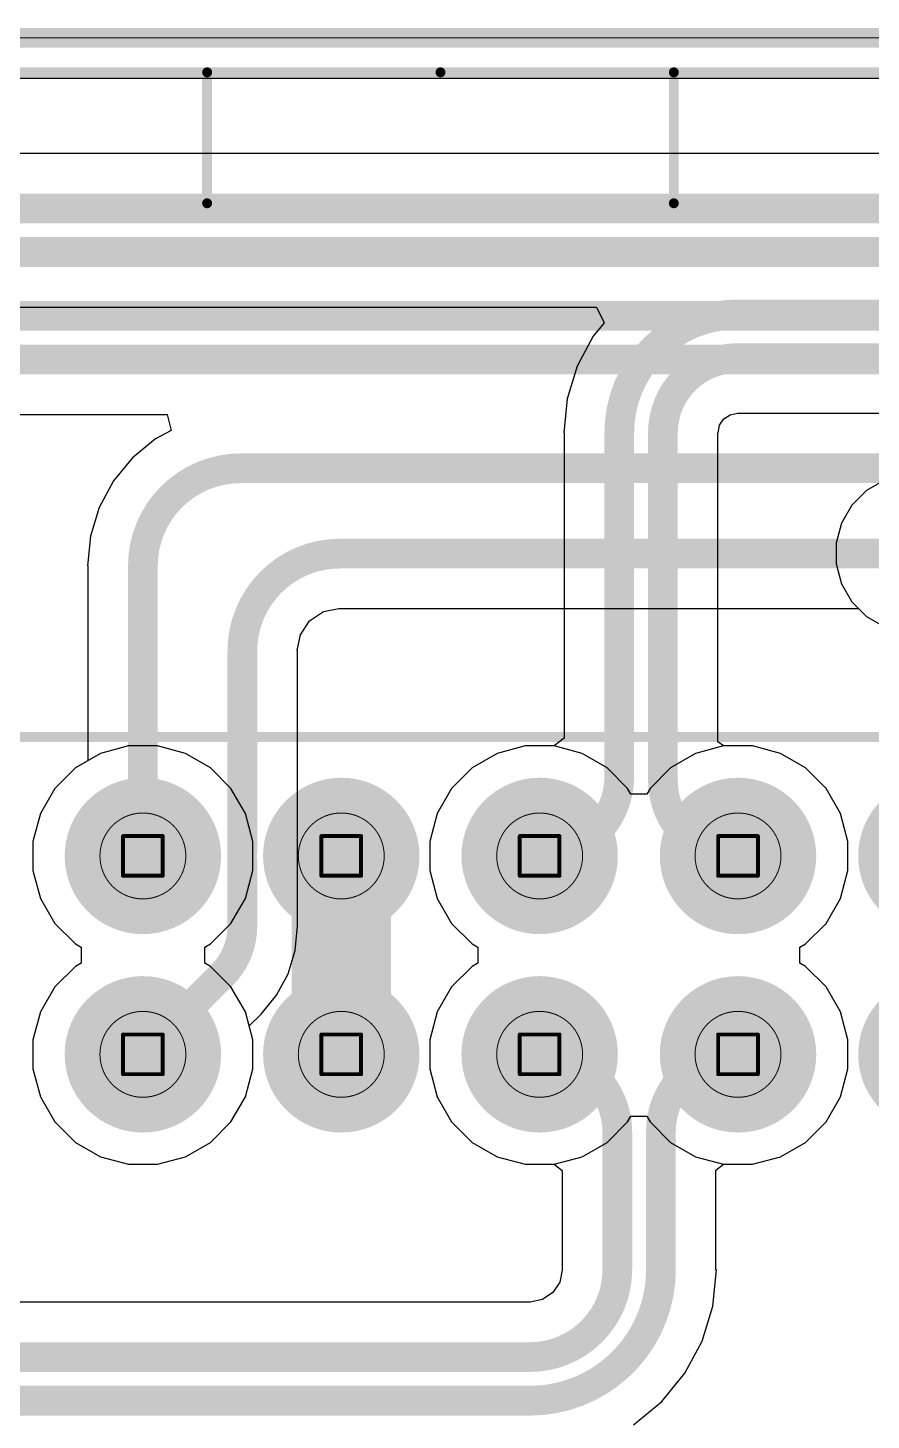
# Model space of a CAD drawing. Header units: inches. Extents: x 0 to 11.4, y 0 to 6.8.
# Drawn here: x 0.421 to 0.846, y 3.24 to 3.942 of the extents above; entities that cross this region are included whole.
import ezdxf

# ---------------------------------------------------------------- set-up
doc = ezdxf.new("R2010")
doc.units = ezdxf.units.IN
doc.header["$MEASUREMENT"] = 0
for name, color, linetype in [('Board Outline', 216, 'Continuous'), ('Bottom Layer', 5, 'Continuous'), ('Bottom Overlay', 54, 'Continuous'), ('Bottom Solder', 6, 'Continuous'), ('Dimension', 6, 'Continuous'), ('Drill Drawing', 1, 'Continuous'), ('Multi-Layer', 9, 'Continuous'), ('Pad Holes', 156, 'Continuous'), ('Top Layer', 1, 'Continuous'), ('Top Solder', 216, 'Continuous')]:
    doc.layers.add(name, color=color, linetype=linetype)

# ---------------------------------------------------------------- blocks, each defined once
blk = doc.blocks.new('SSW_110_02_G_D_RA_N_B_39')
at = {"layer": 'Bottom Layer'}
h = blk.add_hatch(color=5, dxfattribs=at)
edge = h.paths.add_edge_path()
edge.add_arc((-0.25, 0.0500001), 0.035433, 0, 360)
h = blk.add_hatch(color=5, dxfattribs=at)
edge = h.paths.add_edge_path()
edge.add_arc((-0.15, 0.0500001), 0.035433, 0, 360)
h = blk.add_hatch(color=5, dxfattribs=at)
edge = h.paths.add_edge_path()
edge.add_arc((-0.05, 0.0500001), 0.035433, 0, 360)
h = blk.add_hatch(color=5, dxfattribs=at)
edge = h.paths.add_edge_path()
edge.add_arc((0.05, 0.0500001), 0.035433, 0, 360)
h = blk.add_hatch(color=5, dxfattribs=at)
edge = h.paths.add_edge_path()
edge.add_arc((0.15, 0.0500001), 0.035433, 0, 360)
h = blk.add_hatch(color=5, dxfattribs=at)
edge = h.paths.add_edge_path()
edge.add_arc((-0.25, -0.0499999), 0.035433, 0, 360)
h = blk.add_hatch(color=5, dxfattribs=at)
edge = h.paths.add_edge_path()
edge.add_arc((-0.15, -0.0499999), 0.035433, 0, 360)
h = blk.add_hatch(color=5, dxfattribs=at)
edge = h.paths.add_edge_path()
edge.add_arc((-0.0499999, -0.0499998), 0.035433, 0, 360)
h = blk.add_hatch(color=5, dxfattribs=at)
edge = h.paths.add_edge_path()
edge.add_arc((0.0499999, -0.0499998), 0.035433, 0, 360)
h = blk.add_hatch(color=5, dxfattribs=at)
edge = h.paths.add_edge_path()
edge.add_arc((0.15, -0.0499999), 0.035433, 0, 360)
at = {"layer": 'Bottom Solder'}
h = blk.add_hatch(color=6, dxfattribs=at)
edge = h.paths.add_edge_path()
edge.add_arc((-0.25, 0.0500001), 0.039433, 0, 360)
h = blk.add_hatch(color=6, dxfattribs=at)
edge = h.paths.add_edge_path()
edge.add_arc((-0.15, 0.0500001), 0.039433, 0, 360)
h = blk.add_hatch(color=6, dxfattribs=at)
edge = h.paths.add_edge_path()
edge.add_arc((-0.05, 0.0500001), 0.039433, 0, 360)
h = blk.add_hatch(color=6, dxfattribs=at)
edge = h.paths.add_edge_path()
edge.add_arc((0.05, 0.0500001), 0.039433, 0, 360)
h = blk.add_hatch(color=6, dxfattribs=at)
edge = h.paths.add_edge_path()
edge.add_arc((0.15, 0.0500001), 0.039433, 0, 360)
h = blk.add_hatch(color=6, dxfattribs=at)
edge = h.paths.add_edge_path()
edge.add_arc((-0.25, -0.0499999), 0.039433, 0, 360)
h = blk.add_hatch(color=6, dxfattribs=at)
edge = h.paths.add_edge_path()
edge.add_arc((-0.15, -0.0499999), 0.039433, 0, 360)
h = blk.add_hatch(color=6, dxfattribs=at)
edge = h.paths.add_edge_path()
edge.add_arc((-0.0499999, -0.0499998), 0.039433, 0, 360)
h = blk.add_hatch(color=6, dxfattribs=at)
edge = h.paths.add_edge_path()
edge.add_arc((0.0499999, -0.0499998), 0.039433, 0, 360)
h = blk.add_hatch(color=6, dxfattribs=at)
edge = h.paths.add_edge_path()
edge.add_arc((0.15, -0.0499999), 0.039433, 0, 360)
at = {"layer": 'Multi-Layer'}
h = blk.add_hatch(color=9, dxfattribs=at)
edge = h.paths.add_edge_path()
edge.add_arc((-0.25, 0.0500001), 0.035433, 0, 360)
h = blk.add_hatch(color=9, dxfattribs=at)
edge = h.paths.add_edge_path()
edge.add_arc((-0.15, 0.0500001), 0.035433, 0, 360)
h = blk.add_hatch(color=9, dxfattribs=at)
edge = h.paths.add_edge_path()
edge.add_arc((-0.05, 0.0500001), 0.035433, 0, 360)
h = blk.add_hatch(color=9, dxfattribs=at)
edge = h.paths.add_edge_path()
edge.add_arc((0.05, 0.0500001), 0.035433, 0, 360)
h = blk.add_hatch(color=9, dxfattribs=at)
edge = h.paths.add_edge_path()
edge.add_arc((0.15, 0.0500001), 0.035433, 0, 360)
h = blk.add_hatch(color=9, dxfattribs=at)
edge = h.paths.add_edge_path()
edge.add_arc((-0.25, -0.0499999), 0.035433, 0, 360)
h = blk.add_hatch(color=9, dxfattribs=at)
edge = h.paths.add_edge_path()
edge.add_arc((-0.15, -0.0499999), 0.035433, 0, 360)
h = blk.add_hatch(color=9, dxfattribs=at)
edge = h.paths.add_edge_path()
edge.add_arc((-0.0499999, -0.0499998), 0.035433, 0, 360)
h = blk.add_hatch(color=9, dxfattribs=at)
edge = h.paths.add_edge_path()
edge.add_arc((0.0499999, -0.0499998), 0.035433, 0, 360)
h = blk.add_hatch(color=9, dxfattribs=at)
edge = h.paths.add_edge_path()
edge.add_arc((0.15, -0.0499999), 0.035433, 0, 360)
at = {"layer": 'Pad Holes'}
h = blk.add_hatch(color=7, dxfattribs=at)
edge = h.paths.add_edge_path()
edge.add_arc((-0.15, 0.0500001), 0.0204724, 0, 360)
h = blk.add_hatch(color=7, dxfattribs=at)
edge = h.paths.add_edge_path()
edge.add_arc((-0.05, 0.0500001), 0.0204724, 0, 360)
h = blk.add_hatch(color=7, dxfattribs=at)
edge = h.paths.add_edge_path()
edge.add_arc((0.05, 0.0500001), 0.0204724, 0, 360)
h = blk.add_hatch(color=7, dxfattribs=at)
edge = h.paths.add_edge_path()
edge.add_arc((0.15, 0.0500001), 0.0204724, 0, 360)
h = blk.add_hatch(color=7, dxfattribs=at)
edge = h.paths.add_edge_path()
edge.add_arc((-0.15, -0.0499999), 0.0204724, 0, 360)
h = blk.add_hatch(color=7, dxfattribs=at)
edge = h.paths.add_edge_path()
edge.add_arc((-0.0499999, -0.0499998), 0.0204724, 0, 360)
h = blk.add_hatch(color=7, dxfattribs=at)
edge = h.paths.add_edge_path()
edge.add_arc((0.0499999, -0.0499998), 0.0204724, 0, 360)
h = blk.add_hatch(color=7, dxfattribs=at)
edge = h.paths.add_edge_path()
edge.add_arc((0.15, -0.0499999), 0.0204724, 0, 360)
at = {"layer": 'Top Layer'}
h = blk.add_hatch(color=1, dxfattribs=at)
edge = h.paths.add_edge_path()
edge.add_arc((-0.25, 0.0500001), 0.035433, 0, 360)
h = blk.add_hatch(color=1, dxfattribs=at)
edge = h.paths.add_edge_path()
edge.add_arc((-0.15, 0.0500001), 0.035433, 0, 360)
h = blk.add_hatch(color=1, dxfattribs=at)
edge = h.paths.add_edge_path()
edge.add_arc((-0.05, 0.0500001), 0.035433, 0, 360)
h = blk.add_hatch(color=1, dxfattribs=at)
edge = h.paths.add_edge_path()
edge.add_arc((0.05, 0.0500001), 0.035433, 0, 360)
h = blk.add_hatch(color=1, dxfattribs=at)
edge = h.paths.add_edge_path()
edge.add_arc((0.15, 0.0500001), 0.035433, 0, 360)
h = blk.add_hatch(color=1, dxfattribs=at)
edge = h.paths.add_edge_path()
edge.add_arc((-0.25, -0.0499999), 0.035433, 0, 360)
h = blk.add_hatch(color=1, dxfattribs=at)
edge = h.paths.add_edge_path()
edge.add_arc((-0.15, -0.0499999), 0.035433, 0, 360)
h = blk.add_hatch(color=1, dxfattribs=at)
edge = h.paths.add_edge_path()
edge.add_arc((-0.0499999, -0.0499998), 0.035433, 0, 360)
h = blk.add_hatch(color=1, dxfattribs=at)
edge = h.paths.add_edge_path()
edge.add_arc((0.0499999, -0.0499998), 0.035433, 0, 360)
h = blk.add_hatch(color=1, dxfattribs=at)
edge = h.paths.add_edge_path()
edge.add_arc((0.15, -0.0499999), 0.035433, 0, 360)
at = {"layer": 'Top Solder'}
h = blk.add_hatch(color=216, dxfattribs=at)
edge = h.paths.add_edge_path()
edge.add_arc((-0.25, 0.0500001), 0.039433, 0, 360)
h = blk.add_hatch(color=216, dxfattribs=at)
edge = h.paths.add_edge_path()
edge.add_arc((-0.15, 0.0500001), 0.039433, 0, 360)
h = blk.add_hatch(color=216, dxfattribs=at)
edge = h.paths.add_edge_path()
edge.add_arc((-0.05, 0.0500001), 0.039433, 0, 360)
h = blk.add_hatch(color=216, dxfattribs=at)
edge = h.paths.add_edge_path()
edge.add_arc((0.05, 0.0500001), 0.039433, 0, 360)
h = blk.add_hatch(color=216, dxfattribs=at)
edge = h.paths.add_edge_path()
edge.add_arc((0.15, 0.0500001), 0.039433, 0, 360)
h = blk.add_hatch(color=216, dxfattribs=at)
edge = h.paths.add_edge_path()
edge.add_arc((-0.25, -0.0499999), 0.039433, 0, 360)
h = blk.add_hatch(color=216, dxfattribs=at)
edge = h.paths.add_edge_path()
edge.add_arc((-0.15, -0.0499999), 0.039433, 0, 360)
h = blk.add_hatch(color=216, dxfattribs=at)
edge = h.paths.add_edge_path()
edge.add_arc((-0.0499999, -0.0499998), 0.039433, 0, 360)
h = blk.add_hatch(color=216, dxfattribs=at)
edge = h.paths.add_edge_path()
edge.add_arc((0.0499999, -0.0499998), 0.039433, 0, 360)
h = blk.add_hatch(color=216, dxfattribs=at)
edge = h.paths.add_edge_path()
edge.add_arc((0.15, -0.0499999), 0.039433, 0, 360)
at = {"layer": 'Bottom Overlay', "const_width": 0.005}
for points in [[(0.5100394, -0.1099999), (-0.5100394, -0.1099999)], [(0.1176278, -0.3789999), (-0.1176278, -0.379)], [(-0.1176278, -0.379), (-0.1176278, -0.4449999)], [(0.1176278, -0.3789999), (0.1176278, -0.4449999)], [(0.5100394, -0.4450394), (-0.5100394, -0.4450394)], [(0, -0.4449999), (-0.1176278, -0.4449999)], [(0.1176278, -0.4449999), (0, -0.4449999)]]:
    blk.add_lwpolyline(points, dxfattribs=at)
at = {"layer": 'Bottom Overlay', "const_width": 0.0025}
for points in [[(-0.1188778, -0.379, 1), (-0.1163778, -0.379, 1)], [(-0.1188778, -0.379, 1), (-0.1163778, -0.379, 1)], [(0.1163778, -0.3789999, 1), (0.1188778, -0.3789999, 1)], [(0.1163778, -0.3789999, 1), (0.1188778, -0.3789999, 1)], [(-0.1188778, -0.4449999, 1), (-0.1163778, -0.4449999, 1)], [(-0.1188778, -0.4449999, 1), (-0.1163778, -0.4449999, 1)], [(-0.00125, -0.4449999, 1), (0.00125, -0.4449999, 1)], [(-0.00125, -0.4449999, 1), (0.00125, -0.4449999, 1)], [(0.1163778, -0.4449999, 1), (0.1188778, -0.4449999, 1)], [(0.1163778, -0.4449999, 1), (0.1188778, -0.4449999, 1)]]:
    blk.add_lwpolyline(points, format="xyb", close=True, dxfattribs=at)

msp = doc.modelspace()

# ---------------------------------------------------------------- linework, layer by layer
at = {"layer": 'Board Outline', "const_width": 0.01}
msp.add_lwpolyline([(0, 3.9370079), (5.7192913, 3.9370079)], dxfattribs=at)
at = {"layer": 'Bottom Layer'}
for p, q in [((0.0203913, 3.9166166), (5.6989, 3.9166166)), ((3.2021016, 3.8787373), (0.1091192, 3.8787373)), ((0.2909662, 3.7471097), (0.4912695, 3.7471097)), ((0.4912695, 3.7471097), (0.4932733, 3.7391097)), ((0.4853553, 3.7348774), (0.4736716, 3.7252888)), ((0.4932733, 3.7391097), (0.4853553, 3.7348774)), ((0.4736716, 3.7252888), (0.464083, 3.7136051)), ((0.464083, 3.7136051), (0.4569581, 3.7002753)), ((0.4569581, 3.7002753), (0.4525706, 3.6858116)), ((0.4525706, 3.6858116), (0.4510891, 3.6707699)), ((0.4510891, 3.6707699), (0.4512231, 3.6707699)), ((0.4512231, 3.6707699), (0.4512231, 3.5725809)), ((0.5583284, 3.6361063), (0.5630015, 3.6431001)), ((0.5630015, 3.6431001), (0.5699953, 3.6477732)), ((0.5699953, 3.6477732), (0.5777867, 3.649323)), ((0.5777867, 3.649323), (0.578245, 3.6492627)), ((0.578245, 3.6492627), (0.8397159, 3.6492627)), ((0.8397159, 3.6492627), (0.8437345, 3.6452441)), ((0.8437345, 3.6452441), (0.8527838, 3.6400195)), ((0.5567786, 3.6283149), (0.5583284, 3.6361063)), ((0.5568389, 3.6278566), (0.5567786, 3.6283149)), ((0.5568389, 3.5335929), (0.5568389, 3.6278566)), ((0.6716624, 3.5800195), (0.657564, 3.5762418)), ((0.6862582, 3.5800195), (0.6716624, 3.5800195)), ((0.7003566, 3.5762418), (0.6862582, 3.5800195)), ((0.7716625, 3.5800196), (0.7575641, 3.5762419)), ((0.7862583, 3.5800196), (0.7716625, 3.5800196)), ((0.8003567, 3.5762419), (0.7862583, 3.5800196)), ((0.4512231, 3.5725809), (0.4449238, 3.568944)), ((0.657564, 3.5762418), (0.6449237, 3.5689439)), ((0.7129969, 3.5689439), (0.7003566, 3.5762418)), ((0.7575641, 3.5762419), (0.7449238, 3.568944)), ((0.812997, 3.568944), (0.8003567, 3.5762419)), ((0.4449238, 3.568944), (0.434603, 3.5586232)), ((0.6449237, 3.5689439), (0.6346029, 3.5586231)), ((0.7233177, 3.5586231), (0.7129969, 3.5689439)), ((0.7449238, 3.568944), (0.734603, 3.5586232)), ((0.8233178, 3.5586232), (0.812997, 3.568944)), ((0.434603, 3.5586232), (0.4273051, 3.5459829)), ((0.6346029, 3.5586231), (0.627305, 3.5459828)), ((0.7249603, 3.5557781), (0.7233177, 3.5586231)), ((0.734603, 3.5586232), (0.7329604, 3.5557781)), ((0.8306157, 3.5459829), (0.8233178, 3.5586232)), ((0.7329604, 3.5557781), (0.7249603, 3.5557781)), ((0.4273051, 3.5459829), (0.4235274, 3.5318845)), ((0.627305, 3.5459828), (0.6235273, 3.5318844)), ((0.8343934, 3.5318845), (0.8306157, 3.5459829)), ((0.4235274, 3.5318845), (0.4235274, 3.5172887)), ((0.556839, 3.52769), (0.5568389, 3.5335929)), ((0.6235273, 3.5318844), (0.6235273, 3.5172886)), ((0.8343934, 3.5172887), (0.8343934, 3.5318845)), ((0.5569685, 3.52769), (0.556839, 3.52769)), ((0.5569685, 3.5214829), (0.5569685, 3.52769)), ((0.4235274, 3.5172887), (0.4273051, 3.5031903)), ((0.5568389, 3.5155761), (0.556839, 3.5214829)), ((0.556839, 3.5214829), (0.5569685, 3.5214829)), ((0.6235273, 3.5172886), (0.627305, 3.5031902)), ((0.8306157, 3.5031903), (0.8343934, 3.5172887)), ((0.5568389, 3.4891534), (0.5568389, 3.5155761)), ((0.4273051, 3.5031903), (0.434603, 3.49055)), ((0.627305, 3.5031902), (0.6346029, 3.4905499)), ((0.8233178, 3.49055), (0.8306157, 3.5031903)), ((0.434603, 3.49055), (0.4449238, 3.4802292)), ((0.5556998, 3.4769353), (0.5569032, 3.4891534)), ((0.5569032, 3.4891534), (0.5568389, 3.4891534)), ((0.6346029, 3.4905499), (0.6449237, 3.4802291)), ((0.812997, 3.4802292), (0.8233178, 3.49055)), ((0.4449238, 3.4802292), (0.4477688, 3.4785866)), ((0.4477688, 3.4785866), (0.4477688, 3.4705866)), ((0.5521359, 3.4651867), (0.5556998, 3.4769353)), ((0.6449237, 3.4802291), (0.6477687, 3.4785866)), ((0.6477687, 3.4785866), (0.6477687, 3.4705865)), ((0.810152, 3.4785866), (0.812997, 3.4802292)), ((0.810152, 3.4705866), (0.810152, 3.4785866)), ((0.4449238, 3.468944), (0.434603, 3.4586232)), ((0.4477688, 3.4705866), (0.4449238, 3.468944)), ((0.6449238, 3.468944), (0.634603, 3.4586232)), ((0.6477687, 3.4705865), (0.6449238, 3.468944)), ((0.812997, 3.468944), (0.810152, 3.4705866)), ((0.8233178, 3.4586232), (0.812997, 3.468944)), ((0.5463485, 3.4543591), (0.5521359, 3.4651867)), ((0.434603, 3.4586232), (0.4273051, 3.4459829)), ((0.5385599, 3.4448686), (0.5463485, 3.4543591)), ((0.634603, 3.4586232), (0.6273051, 3.4459829)), ((0.8306157, 3.4459829), (0.8233178, 3.4586232)), ((0.4273051, 3.4459829), (0.4235274, 3.4318845)), ((0.6273051, 3.4459829), (0.6235274, 3.4318845)), ((0.8343934, 3.4318845), (0.8306157, 3.4459829)), ((0.5325108, 3.4389106), (0.538514, 3.4449138)), ((0.5343934, 3.4318845), (0.5325108, 3.4389106)), ((0.538514, 3.4449138), (0.5385144, 3.4449141)), ((0.5385144, 3.4449141), (0.5385599, 3.4448686)), ((0.4235274, 3.4318845), (0.4235274, 3.4172887)), ((0.5343934, 3.4172887), (0.5343934, 3.4318845)), ((0.6235274, 3.4318845), (0.6235274, 3.4172887)), ((0.8343934, 3.4172887), (0.8343934, 3.4318845)), ((0.4235274, 3.4172887), (0.4273051, 3.4031903)), ((0.5306157, 3.4031903), (0.5343934, 3.4172887)), ((0.6235274, 3.4172887), (0.6273051, 3.4031903)), ((0.8306157, 3.4031903), (0.8343934, 3.4172887)), ((0.4273051, 3.4031903), (0.434603, 3.39055)), ((0.5233178, 3.39055), (0.5306157, 3.4031903)), ((0.6273051, 3.4031903), (0.634603, 3.39055)), ((0.8233178, 3.39055), (0.8306157, 3.4031903)), ((0.434603, 3.39055), (0.4449238, 3.3802292)), ((0.512997, 3.3802292), (0.5233178, 3.39055)), ((0.634603, 3.39055), (0.6449238, 3.3802292)), ((0.712997, 3.3802292), (0.7233178, 3.39055)), ((0.7233178, 3.39055), (0.7249604, 3.393395)), ((0.7249604, 3.393395), (0.7329604, 3.393395)), ((0.7329604, 3.393395), (0.734603, 3.39055)), ((0.734603, 3.39055), (0.7449238, 3.3802292)), ((0.812997, 3.3802292), (0.8233178, 3.39055)), ((0.4449238, 3.3802292), (0.4575641, 3.3729313)), ((0.5003567, 3.3729313), (0.512997, 3.3802292)), ((0.6449238, 3.3802292), (0.6575641, 3.3729313)), ((0.7003567, 3.3729313), (0.712997, 3.3802292)), ((0.7449238, 3.3802292), (0.7575641, 3.3729313)), ((0.8003567, 3.3729313), (0.812997, 3.3802292)), ((0.4575641, 3.3729313), (0.4716625, 3.3691536)), ((0.4716625, 3.3691536), (0.4862583, 3.3691536)), ((0.4862583, 3.3691536), (0.5003567, 3.3729313)), ((0.6575641, 3.3729313), (0.6716625, 3.3691536)), ((0.6716625, 3.3691536), (0.6862583, 3.3691536)), ((0.6862583, 3.3691536), (0.7003567, 3.3729313)), ((0.7575641, 3.3729313), (0.7716625, 3.3691536)), ((0.7716625, 3.3691536), (0.7862583, 3.3691536)), ((0.7862583, 3.3691536), (0.8003567, 3.3729313))]:
    msp.add_line(p, q, dxfattribs=at)
for points, const_width in [([(0.1091192, 3.851), (3.2021016, 3.851)], 0.015), ([(0.1091192, 3.829), (3.2021016, 3.829)], 0.015), ([(0.2909662, 3.796847), (3.1935984, 3.796847)], 0.015), ([(0.2909662, 3.774847), (3.1935984, 3.774847)], 0.015), ([(0.5281905, 3.72), (0.9451016, 3.72)], 0.015), ([(0.4789604, 3.5245866), (0.4789604, 3.6707699)], 0.015), ([(0.578245, 3.677), (0.8681016, 3.677)], 0.015), ([(0.5291016, 3.5276898), (0.5291016, 3.6278566)], 0.015), ([(0.5789604, 3.4245866), (0.5789604, 3.5245865)], 0.05), ([(0.5789604, 3.5245865), (0.5789605, 3.5245865)], 0.015), ([(0.5291016, 3.4891534), (0.5291016, 3.5214831)], 0.015), ([(0.4789604, 3.4245866), (0.5189012, 3.4645274)], 0.015)]:
    msp.add_lwpolyline(points, dxfattribs=dict(at, const_width=const_width))
at = {"layer": 'Bottom Layer', "const_width": 0.015}
for points in [[(0.4789604, 3.6707699, -0.4142135623730951), (0.5281905, 3.72)], [(0.5291016, 3.6278566, -0.4142135623730951), (0.578245, 3.677)], [(0.5290847, 3.5221947, -0.0239572618687772), (0.5290847, 3.526977)], [(0.5291016, 3.5276898, -0.0118850782549986), (0.5290847, 3.526977)], [(0.5290847, 3.5221947, -0.0118650188056537), (0.5291016, 3.5214831)], [(0.5291016, 3.4891534, -0.198912367379658), (0.5189012, 3.4645273)]]:
    msp.add_lwpolyline(points, format="xyb", dxfattribs=at)
at = {"layer": 'Bottom Layer'}
for points, const_width in [([(0.5244405, 3.72, 1), (0.5319405, 3.72, 1)], 0.0075), ([(0.5244405, 3.72, 1), (0.5319405, 3.72, 1)], 0.0075), ([(0.4752104, 3.6707699, 1), (0.4827104, 3.6707699, 1)], 0.0075), ([(0.4752104, 3.6707699, 1), (0.4827104, 3.6707699, 1)], 0.0075), ([(0.574495, 3.677, 1), (0.581995, 3.677, 1)], 0.0075), ([(0.574495, 3.677, 1), (0.581995, 3.677, 1)], 0.0075), ([(0.5253516, 3.6278566, 1), (0.5328516, 3.6278566, 1)], 0.0075), ([(0.5253516, 3.6278566, 1), (0.5328516, 3.6278566, 1)], 0.0075), ([(0.5664604, 3.5245865, 1), (0.5914604, 3.5245865, 1)], 0.025), ([(0.4752104, 3.5245866, 1), (0.4827104, 3.5245866, 1)], 0.0075), ([(0.5253347, 3.526977, 1), (0.5328347, 3.526977, 1)], 0.0075), ([(0.5253347, 3.526977, 1), (0.5328347, 3.526977, 1)], 0.0075), ([(0.5253516, 3.5276898, 1), (0.5328516, 3.5276898, 1)], 0.0075), ([(0.5253516, 3.5276898, 1), (0.5328516, 3.5276898, 1)], 0.0075), ([(0.5752104, 3.5245865, 1), (0.5827104, 3.5245865, 1)], 0.0075), ([(0.5752105, 3.5245865, 1), (0.5827105, 3.5245865, 1)], 0.0075), ([(0.5253347, 3.5221947, 1), (0.5328347, 3.5221947, 1)], 0.0075), ([(0.5253347, 3.5221947, 1), (0.5328347, 3.5221947, 1)], 0.0075), ([(0.5253516, 3.5214831, 1), (0.5328516, 3.5214831, 1)], 0.0075), ([(0.5253516, 3.5214831, 1), (0.5328516, 3.5214831, 1)], 0.0075), ([(0.5253516, 3.4891534, 1), (0.5328516, 3.4891534, 1)], 0.0075), ([(0.5253516, 3.4891534, 1), (0.5328516, 3.4891534, 1)], 0.0075), ([(0.5151512, 3.4645274, 1), (0.5226512, 3.4645274, 1)], 0.0075), ([(0.5151512, 3.4645273, 1), (0.5226512, 3.4645273, 1)], 0.0075), ([(0.5664604, 3.4245866, 1), (0.5914604, 3.4245866, 1)], 0.025), ([(0.4752104, 3.4245866, 1), (0.4827104, 3.4245866, 1)], 0.0075)]:
    msp.add_lwpolyline(points, format="xyb", close=True, dxfattribs=dict(at, const_width=const_width))
at = {"layer": 'Dimension', "const_width": 0.0005}
msp.add_lwpolyline([(0, 3.9370079), (5.7192913, 3.9370079)], dxfattribs=at)
at = {"layer": 'Dimension'}
for points, const_width in [([(0.500614, 3.5245865, 1), (0.457307, 3.5245865, 1)], 0.0005), ([(0.600614, 3.5245865, 1), (0.557307, 3.5245865, 1)], 0.0005), ([(0.700614, 3.5245865, 1), (0.657307, 3.5245865, 1)], 0.0005), ([(0.800614, 3.5245865, 1), (0.757307, 3.5245865, 1)], 0.0005), ([(0.457182, 3.5245865, 1), (0.457432, 3.5245865, 1)], 0.00025), ([(0.500489, 3.5245865, 1), (0.500739, 3.5245865, 1)], 0.00025), ([(0.557182, 3.5245865, 1), (0.557432, 3.5245865, 1)], 0.00025), ([(0.600489, 3.5245865, 1), (0.600739, 3.5245865, 1)], 0.00025), ([(0.657182, 3.5245865, 1), (0.657432, 3.5245865, 1)], 0.00025), ([(0.700489, 3.5245865, 1), (0.700739, 3.5245865, 1)], 0.00025), ([(0.757182, 3.5245865, 1), (0.757432, 3.5245865, 1)], 0.00025), ([(0.800489, 3.5245865, 1), (0.800739, 3.5245865, 1)], 0.00025), ([(0.500614, 3.4245865, 1), (0.457307, 3.4245865, 1)], 0.0005), ([(0.600614, 3.4245865, 1), (0.557307, 3.4245865, 1)], 0.0005), ([(0.700614, 3.4245865, 1), (0.657307, 3.4245865, 1)], 0.0005), ([(0.800614, 3.4245865, 1), (0.757307, 3.4245865, 1)], 0.0005), ([(0.457182, 3.4245865, 1), (0.457432, 3.4245865, 1)], 0.00025), ([(0.500489, 3.4245865, 1), (0.500739, 3.4245865, 1)], 0.00025), ([(0.557182, 3.4245865, 1), (0.557432, 3.4245865, 1)], 0.00025), ([(0.600489, 3.4245865, 1), (0.600739, 3.4245865, 1)], 0.00025), ([(0.657182, 3.4245865, 1), (0.657432, 3.4245865, 1)], 0.00025), ([(0.700489, 3.4245865, 1), (0.700739, 3.4245865, 1)], 0.00025), ([(0.757182, 3.4245865, 1), (0.757432, 3.4245865, 1)], 0.00025), ([(0.800489, 3.4245865, 1), (0.800739, 3.4245865, 1)], 0.00025)]:
    msp.add_lwpolyline(points, format="xyb", close=True, dxfattribs=dict(at, const_width=const_width))
at = {"layer": 'Drill Drawing', "const_width": 0.002}
for points in [[(0.4689604, 3.5345866), (0.4889604, 3.5345866)], [(0.4689604, 3.5145866), (0.4689604, 3.5345866)], [(0.4889604, 3.5145866), (0.4889604, 3.5345866)], [(0.5689605, 3.5345865), (0.5889605, 3.5345865)], [(0.5689605, 3.5145865), (0.5689605, 3.5345865)], [(0.5889605, 3.5145865), (0.5889605, 3.5345865)], [(0.6689603, 3.5345865), (0.6889603, 3.5345865)], [(0.6689603, 3.5145865), (0.6689603, 3.5345865)], [(0.6889603, 3.5145865), (0.6889603, 3.5345865)], [(0.7689604, 3.5345866), (0.7889604, 3.5345866)], [(0.7689604, 3.5145866), (0.7689604, 3.5345866)], [(0.7889604, 3.5145866), (0.7889604, 3.5345866)], [(0.4689604, 3.5145866), (0.4889604, 3.5145866)], [(0.5689605, 3.5145865), (0.5889605, 3.5145865)], [(0.6689603, 3.5145865), (0.6889603, 3.5145865)], [(0.7689604, 3.5145866), (0.7889604, 3.5145866)], [(0.4689604, 3.4345866), (0.4889604, 3.4345866)], [(0.4689604, 3.4145866), (0.4689604, 3.4345866)], [(0.4889604, 3.4145866), (0.4889604, 3.4345866)], [(0.5689604, 3.4345866), (0.5889604, 3.4345866)], [(0.5689604, 3.4145866), (0.5689604, 3.4345866)], [(0.5889604, 3.4145866), (0.5889604, 3.4345866)], [(0.6689604, 3.4345866), (0.6889604, 3.4345866)], [(0.6689604, 3.4145866), (0.6689604, 3.4345866)], [(0.6889604, 3.4145866), (0.6889604, 3.4345866)], [(0.7689604, 3.4345866), (0.7889604, 3.4345866)], [(0.7689604, 3.4145866), (0.7689604, 3.4345866)], [(0.7889604, 3.4145866), (0.7889604, 3.4345866)], [(0.4689604, 3.4145866), (0.4889604, 3.4145866)], [(0.5689604, 3.4145866), (0.5889604, 3.4145866)], [(0.6689604, 3.4145866), (0.6889604, 3.4145866)], [(0.7689604, 3.4145866), (0.7889604, 3.4145866)]]:
    msp.add_lwpolyline(points, dxfattribs=at)
at = {"layer": 'Drill Drawing', "const_width": 0.001}
for points in [[(0.4684604, 3.5345866, 1), (0.4694604, 3.5345866, 1)], [(0.4684604, 3.5345866, 1), (0.4694604, 3.5345866, 1)], [(0.4884604, 3.5345866, 1), (0.4894604, 3.5345866, 1)], [(0.4884604, 3.5345866, 1), (0.4894604, 3.5345866, 1)], [(0.5684605, 3.5345865, 1), (0.5694605, 3.5345865, 1)], [(0.5684605, 3.5345865, 1), (0.5694605, 3.5345865, 1)], [(0.5884605, 3.5345865, 1), (0.5894605, 3.5345865, 1)], [(0.5884605, 3.5345865, 1), (0.5894605, 3.5345865, 1)], [(0.6684603, 3.5345865, 1), (0.6694603, 3.5345865, 1)], [(0.6684603, 3.5345865, 1), (0.6694603, 3.5345865, 1)], [(0.6884603, 3.5345865, 1), (0.6894603, 3.5345865, 1)], [(0.6884603, 3.5345865, 1), (0.6894603, 3.5345865, 1)], [(0.7684604, 3.5345866, 1), (0.7694604, 3.5345866, 1)], [(0.7684604, 3.5345866, 1), (0.7694604, 3.5345866, 1)], [(0.7884604, 3.5345866, 1), (0.7894604, 3.5345866, 1)], [(0.7884604, 3.5345866, 1), (0.7894604, 3.5345866, 1)], [(0.4684604, 3.5145866, 1), (0.4694604, 3.5145866, 1)], [(0.4684604, 3.5145866, 1), (0.4694604, 3.5145866, 1)], [(0.4884604, 3.5145866, 1), (0.4894604, 3.5145866, 1)], [(0.4884604, 3.5145866, 1), (0.4894604, 3.5145866, 1)], [(0.5684605, 3.5145865, 1), (0.5694605, 3.5145865, 1)], [(0.5684605, 3.5145865, 1), (0.5694605, 3.5145865, 1)], [(0.5884605, 3.5145865, 1), (0.5894605, 3.5145865, 1)], [(0.5884605, 3.5145865, 1), (0.5894605, 3.5145865, 1)], [(0.6684603, 3.5145865, 1), (0.6694603, 3.5145865, 1)], [(0.6684603, 3.5145865, 1), (0.6694603, 3.5145865, 1)], [(0.6884603, 3.5145865, 1), (0.6894603, 3.5145865, 1)], [(0.6884603, 3.5145865, 1), (0.6894603, 3.5145865, 1)], [(0.7684604, 3.5145866, 1), (0.7694604, 3.5145866, 1)], [(0.7684604, 3.5145866, 1), (0.7694604, 3.5145866, 1)], [(0.7884604, 3.5145866, 1), (0.7894604, 3.5145866, 1)], [(0.7884604, 3.5145866, 1), (0.7894604, 3.5145866, 1)], [(0.4684604, 3.4345866, 1), (0.4694604, 3.4345866, 1)], [(0.4684604, 3.4345866, 1), (0.4694604, 3.4345866, 1)], [(0.4884604, 3.4345866, 1), (0.4894604, 3.4345866, 1)], [(0.4884604, 3.4345866, 1), (0.4894604, 3.4345866, 1)], [(0.5684604, 3.4345866, 1), (0.5694604, 3.4345866, 1)], [(0.5684604, 3.4345866, 1), (0.5694604, 3.4345866, 1)], [(0.5884604, 3.4345866, 1), (0.5894604, 3.4345866, 1)], [(0.5884604, 3.4345866, 1), (0.5894604, 3.4345866, 1)], [(0.6684604, 3.4345866, 1), (0.6694604, 3.4345866, 1)], [(0.6684604, 3.4345866, 1), (0.6694604, 3.4345866, 1)], [(0.6884604, 3.4345866, 1), (0.6894604, 3.4345866, 1)], [(0.6884604, 3.4345866, 1), (0.6894604, 3.4345866, 1)], [(0.7684604, 3.4345866, 1), (0.7694604, 3.4345866, 1)], [(0.7684604, 3.4345866, 1), (0.7694604, 3.4345866, 1)], [(0.7884604, 3.4345866, 1), (0.7894604, 3.4345866, 1)], [(0.7884604, 3.4345866, 1), (0.7894604, 3.4345866, 1)], [(0.4684604, 3.4145866, 1), (0.4694604, 3.4145866, 1)], [(0.4684604, 3.4145866, 1), (0.4694604, 3.4145866, 1)], [(0.4884604, 3.4145866, 1), (0.4894604, 3.4145866, 1)], [(0.4884604, 3.4145866, 1), (0.4894604, 3.4145866, 1)], [(0.5684604, 3.4145866, 1), (0.5694604, 3.4145866, 1)], [(0.5684604, 3.4145866, 1), (0.5694604, 3.4145866, 1)], [(0.5884604, 3.4145866, 1), (0.5894604, 3.4145866, 1)], [(0.5884604, 3.4145866, 1), (0.5894604, 3.4145866, 1)], [(0.6684604, 3.4145866, 1), (0.6694604, 3.4145866, 1)], [(0.6684604, 3.4145866, 1), (0.6694604, 3.4145866, 1)], [(0.6884604, 3.4145866, 1), (0.6894604, 3.4145866, 1)], [(0.6884604, 3.4145866, 1), (0.6894604, 3.4145866, 1)], [(0.7684604, 3.4145866, 1), (0.7694604, 3.4145866, 1)], [(0.7684604, 3.4145866, 1), (0.7694604, 3.4145866, 1)], [(0.7884604, 3.4145866, 1), (0.7894604, 3.4145866, 1)], [(0.7884604, 3.4145866, 1), (0.7894604, 3.4145866, 1)]]:
    msp.add_lwpolyline(points, format="xyb", close=True, dxfattribs=at)
at = {"layer": 'Top Layer'}
for p, q in [((0.0203913, 3.9166166), (5.6989, 3.9166166)), ((3.9301016, 3.8787373), (0.1061034, 3.8787373)), ((0.2766474, 3.8012627), (0.707645, 3.8012627)), ((0.707645, 3.8012627), (0.7114287, 3.7932627)), ((0.7114287, 3.7932627), (0.7059318, 3.7865647)), ((0.7059318, 3.7865647), (0.697843, 3.7714317)), ((0.697843, 3.7714317), (0.692862, 3.7550115)), ((0.692862, 3.7550115), (0.6911801, 3.737935)), ((0.7749617, 3.7469871), (0.7787112, 3.7477329)), ((0.7787112, 3.7477329), (0.7787112, 3.7478073)), ((0.7787112, 3.7478073), (0.9060942, 3.7478073)), ((0.7689133, 3.737935), (0.7696591, 3.7416845)), ((0.7696591, 3.7416845), (0.771783, 3.7448632)), ((0.771783, 3.7448632), (0.7749617, 3.7469871)), ((0.6911801, 3.737935), (0.6913643, 3.737935)), ((0.6913643, 3.737935), (0.6913643, 3.5839376)), ((0.7688389, 3.5821863), (0.7688389, 3.737935)), ((0.7688389, 3.737935), (0.7689133, 3.737935)), ((0.8527838, 3.7139805), (0.8437345, 3.7087559)), ((0.8437345, 3.7087559), (0.8363457, 3.7013671)), ((0.8363457, 3.7013671), (0.8311211, 3.6923178)), ((0.8311211, 3.6923178), (0.8284166, 3.6822246)), ((0.8284166, 3.6822246), (0.8284166, 3.6717754)), ((0.8284166, 3.6717754), (0.8311211, 3.6616822)), ((0.8311211, 3.6616822), (0.8363457, 3.6526329)), ((0.8363457, 3.6526329), (0.8437345, 3.6452441)), ((0.8437345, 3.6452441), (0.8527838, 3.6400195)), ((0.4716625, 3.5800196), (0.4575641, 3.5762419)), ((0.4862583, 3.5800196), (0.4716625, 3.5800196)), ((0.5003567, 3.5762419), (0.4862583, 3.5800196)), ((0.6716624, 3.5800195), (0.657564, 3.5762418)), ((0.6862581, 3.5800195), (0.6716624, 3.5800195)), ((0.6913643, 3.5839376), (0.6862581, 3.5800195)), ((0.7716626, 3.5800196), (0.7688389, 3.5821863)), ((0.7862583, 3.5800196), (0.7716626, 3.5800196)), ((0.8003567, 3.5762419), (0.7862583, 3.5800196)), ((0.4575641, 3.5762419), (0.4449238, 3.568944)), ((0.512997, 3.568944), (0.5003567, 3.5762419)), ((0.657564, 3.5762418), (0.6449237, 3.5689439)), ((0.812997, 3.568944), (0.8003567, 3.5762419)), ((0.4449238, 3.568944), (0.434603, 3.5586232)), ((0.5233178, 3.5586232), (0.512997, 3.568944)), ((0.6449237, 3.5689439), (0.6346029, 3.5586231)), ((0.8233178, 3.5586232), (0.812997, 3.568944)), ((0.434603, 3.5586232), (0.4273051, 3.5459829)), ((0.5306157, 3.5459829), (0.5233178, 3.5586232)), ((0.6346029, 3.5586231), (0.627305, 3.5459828)), ((0.8306157, 3.5459829), (0.8233178, 3.5586232)), ((0.4273051, 3.5459829), (0.4235274, 3.5318845)), ((0.5343934, 3.5318845), (0.5306157, 3.5459829)), ((0.627305, 3.5459828), (0.6235273, 3.5318844)), ((0.8343934, 3.5318845), (0.8306157, 3.5459829)), ((0.4235274, 3.5318845), (0.4235274, 3.5172887)), ((0.5343934, 3.5172887), (0.5343934, 3.5318845)), ((0.6235273, 3.5318844), (0.6235273, 3.5172886)), ((0.8343934, 3.5172887), (0.8343934, 3.5318845)), ((0.4235274, 3.5172887), (0.4273051, 3.5031903)), ((0.5306157, 3.5031903), (0.5343934, 3.5172887)), ((0.6235273, 3.5172886), (0.627305, 3.5031902)), ((0.8306157, 3.5031903), (0.8343934, 3.5172887)), ((0.4273051, 3.5031903), (0.434603, 3.49055)), ((0.5233178, 3.49055), (0.5306157, 3.5031903)), ((0.627305, 3.5031902), (0.6346029, 3.4905499)), ((0.8233178, 3.49055), (0.8306157, 3.5031903)), ((0.434603, 3.49055), (0.4449238, 3.4802292)), ((0.512997, 3.4802292), (0.5233178, 3.49055)), ((0.6346029, 3.4905499), (0.6449237, 3.4802291)), ((0.812997, 3.4802292), (0.8233178, 3.49055)), ((0.4449238, 3.4802292), (0.4477688, 3.4785866)), ((0.4477688, 3.4785866), (0.4477688, 3.4705866)), ((0.510152, 3.4785866), (0.512997, 3.4802292)), ((0.510152, 3.4705866), (0.510152, 3.4785866)), ((0.6449237, 3.4802291), (0.6477687, 3.4785866)), ((0.6477687, 3.4785866), (0.6477687, 3.4705865)), ((0.810152, 3.4785866), (0.812997, 3.4802292)), ((0.810152, 3.4705866), (0.810152, 3.4785866)), ((0.4449238, 3.468944), (0.434603, 3.4586232)), ((0.4477688, 3.4705866), (0.4449238, 3.468944)), ((0.512997, 3.468944), (0.510152, 3.4705866)), ((0.5233178, 3.4586232), (0.512997, 3.468944)), ((0.6449238, 3.468944), (0.634603, 3.4586232)), ((0.6477687, 3.4705865), (0.6449238, 3.468944)), ((0.812997, 3.468944), (0.810152, 3.4705866)), ((0.8233178, 3.4586232), (0.812997, 3.468944)), ((0.434603, 3.4586232), (0.4273051, 3.4459829)), ((0.5306157, 3.4459829), (0.5233178, 3.4586232)), ((0.634603, 3.4586232), (0.6273051, 3.4459829)), ((0.8306157, 3.4459829), (0.8233178, 3.4586232)), ((0.4273051, 3.4459829), (0.4235274, 3.4318845)), ((0.5343934, 3.4318845), (0.5306157, 3.4459829)), ((0.6273051, 3.4459829), (0.6235274, 3.4318845)), ((0.8343934, 3.4318845), (0.8306157, 3.4459829)), ((0.4235274, 3.4318845), (0.4235274, 3.4172887)), ((0.5343934, 3.4172887), (0.5343934, 3.4318845)), ((0.6235274, 3.4318845), (0.6235274, 3.4172887)), ((0.8343934, 3.4172887), (0.8343934, 3.4318845)), ((0.4235274, 3.4172887), (0.4273051, 3.4031903)), ((0.5306157, 3.4031903), (0.5343934, 3.4172887)), ((0.6235274, 3.4172887), (0.6273051, 3.4031903)), ((0.8306157, 3.4031903), (0.8343934, 3.4172887)), ((0.4273051, 3.4031903), (0.434603, 3.39055)), ((0.5233178, 3.39055), (0.5306157, 3.4031903)), ((0.6273051, 3.4031903), (0.634603, 3.39055)), ((0.8233178, 3.39055), (0.8306157, 3.4031903)), ((0.434603, 3.39055), (0.4449238, 3.3802292)), ((0.512997, 3.3802292), (0.5233178, 3.39055)), ((0.634603, 3.39055), (0.6449238, 3.3802292)), ((0.812997, 3.3802292), (0.8233178, 3.39055)), ((0.4449238, 3.3802292), (0.4575641, 3.3729313)), ((0.5003567, 3.3729313), (0.512997, 3.3802292)), ((0.6449238, 3.3802292), (0.6575641, 3.3729313)), ((0.8003567, 3.3729313), (0.812997, 3.3802292)), ((0.4575641, 3.3729313), (0.4716625, 3.3691536)), ((0.4716625, 3.3691536), (0.4862583, 3.3691536)), ((0.4862583, 3.3691536), (0.5003567, 3.3729313)), ((0.6575641, 3.3729313), (0.6716625, 3.3691536)), ((0.6716625, 3.3691536), (0.6862582, 3.3691536)), ((0.6862582, 3.3691536), (0.6903643, 3.3660029)), ((0.7678389, 3.3662196), (0.7716626, 3.3691536)), ((0.7716626, 3.3691536), (0.7862583, 3.3691536)), ((0.7862583, 3.3691536), (0.8003567, 3.3729313)), ((0.6903643, 3.3660029), (0.6903643, 3.316)), ((0.7678389, 3.316), (0.7678389, 3.3662196)), ((0.6903845, 3.3158463), (0.6891733, 3.3097571)), ((0.6903643, 3.316), (0.6903845, 3.3158463)), ((0.7662487, 3.2976708), (0.768054, 3.316)), ((0.768054, 3.316), (0.7678389, 3.316)), ((0.6891733, 3.3097571), (0.685637, 3.3044646)), ((0.6741016, 3.2997373), (0.107184, 3.2997373)), ((0.6742553, 3.2997171), (0.6741016, 3.2997373)), ((0.6803445, 3.3009283), (0.6742553, 3.2997171)), ((0.685637, 3.3044646), (0.6803445, 3.3009283)), ((0.7609023, 3.280046), (0.7662487, 3.2976708)), ((0.7522202, 3.2638028), (0.7609023, 3.280046)), ((0.740536, 3.2495656), (0.7522202, 3.2638028)), ((0.7262988, 3.2378814), (0.740536, 3.2495656))]:
    msp.add_line(p, q, dxfattribs=at)
at = {"layer": 'Top Layer', "const_width": 0.015}
for points in [[(0.1061034, 3.851), (3.9301016, 3.851)], [(0.3531016, 3.829), (3.9301016, 3.829)], [(0.7787112, 3.7975446), (3.9255065, 3.7975446)], [(0.7787112, 3.7755446), (3.9255065, 3.7755446)], [(0.7191016, 3.5647278), (0.7191016, 3.737935)], [(0.7411016, 3.5624454), (0.7411016, 3.737935)], [(0.7181016, 3.316), (0.7181016, 3.3854454)], [(0.7401016, 3.316), (0.7401016, 3.3857278)], [(0.107184, 3.272), (0.6741016, 3.272)], [(0.107184, 3.25), (0.6741016, 3.25)]]:
    msp.add_lwpolyline(points, dxfattribs=at)
for points in [[(0.7191016, 3.737935, -0.4142135623730951), (0.7787112, 3.7975446)], [(0.7411016, 3.737935, -0.4142135623730951), (0.7787112, 3.7755446)], [(0.7191016, 3.5647278, -0.4142135623730951), (0.6789603, 3.5245865)], [(0.7789604, 3.5245866, -0.4142135623730951), (0.7411016, 3.5624454)], [(0.6789604, 3.4245866, -0.4142135623730951), (0.7181016, 3.3854454)], [(0.7401016, 3.3857278, -0.4142135623730951), (0.7789604, 3.4245866)], [(0.7181016, 3.316, -0.4142135623730951), (0.6741016, 3.272)], [(0.7401016, 3.316, -0.4142135623730951), (0.6741016, 3.25)]]:
    msp.add_lwpolyline(points, format="xyb", dxfattribs=at)
at = {"layer": 'Top Layer', "const_width": 0.0075}
for points in [[(0.7749612, 3.7975446, 1), (0.7824612, 3.7975446, 1)], [(0.7749612, 3.7975446, 1), (0.7824612, 3.7975446, 1)], [(0.7749612, 3.7755446, 1), (0.7824612, 3.7755446, 1)], [(0.7749612, 3.7755446, 1), (0.7824612, 3.7755446, 1)], [(0.7153516, 3.737935, 1), (0.7228516, 3.737935, 1)], [(0.7153516, 3.737935, 1), (0.7228516, 3.737935, 1)], [(0.7373516, 3.737935, 1), (0.7448516, 3.737935, 1)], [(0.7373516, 3.737935, 1), (0.7448516, 3.737935, 1)], [(0.7153516, 3.5647278, 1), (0.7228516, 3.5647278, 1)], [(0.7153516, 3.5647278, 1), (0.7228516, 3.5647278, 1)], [(0.7373516, 3.5624454, 1), (0.7448516, 3.5624454, 1)], [(0.7373516, 3.5624454, 1), (0.7448516, 3.5624454, 1)], [(0.6752103, 3.5245865, 1), (0.6827103, 3.5245865, 1)], [(0.7752104, 3.5245866, 1), (0.7827104, 3.5245866, 1)], [(0.6752104, 3.4245866, 1), (0.6827104, 3.4245866, 1)], [(0.7752104, 3.4245866, 1), (0.7827104, 3.4245866, 1)], [(0.7143516, 3.3854454, 1), (0.7218516, 3.3854454, 1)], [(0.7143516, 3.3854454, 1), (0.7218516, 3.3854454, 1)], [(0.7363516, 3.3857278, 1), (0.7438516, 3.3857278, 1)], [(0.7363516, 3.3857278, 1), (0.7438516, 3.3857278, 1)], [(0.7143516, 3.316, 1), (0.7218516, 3.316, 1)], [(0.7143516, 3.316, 1), (0.7218516, 3.316, 1)], [(0.7363516, 3.316, 1), (0.7438516, 3.316, 1)], [(0.7363516, 3.316, 1), (0.7438516, 3.316, 1)], [(0.6703516, 3.272, 1), (0.6778516, 3.272, 1)], [(0.6703516, 3.272, 1), (0.6778516, 3.272, 1)], [(0.6703516, 3.25, 1), (0.6778516, 3.25, 1)], [(0.6703516, 3.25, 1), (0.6778516, 3.25, 1)]]:
    msp.add_lwpolyline(points, format="xyb", close=True, dxfattribs=at)

# ---------------------------------------------------------------- block references
at = {"rotation": 180}
msp.add_blockref('SSW_110_02_G_D_RA_N_B_39', (0.6289604, 3.4745867), dxfattribs=at)

doc.saveas('drawing.dxf')
